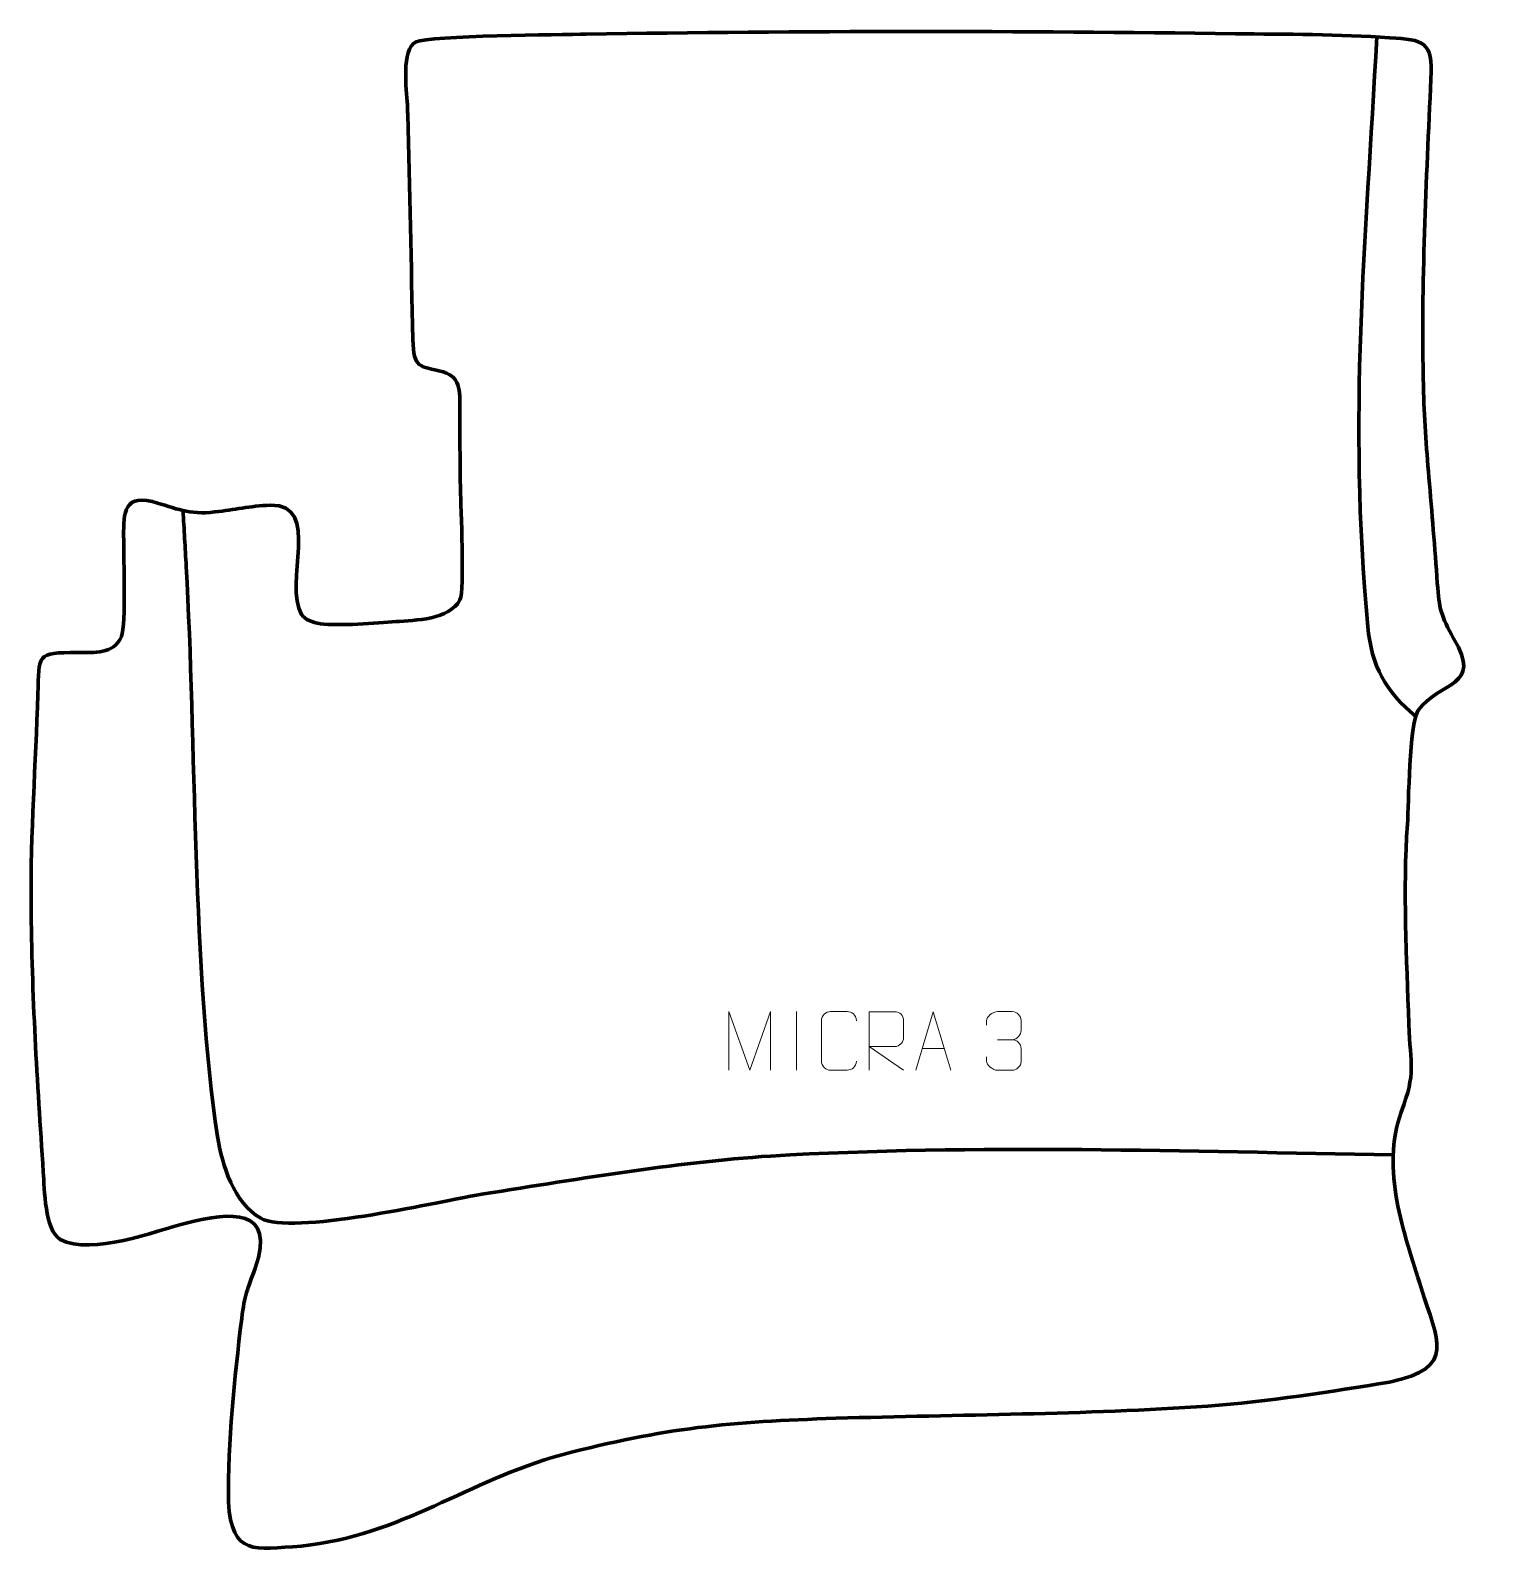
# Model space of a CAD drawing. Header units: millimetres. Extents: x 911 to 1530, y -88 to 562.
import ezdxf

# ---------------------------------------------------------------- set-up
doc = ezdxf.new("R2010")
doc.units = ezdxf.units.MM
doc.header["$MEASUREMENT"] = 0
doc.layers.add('layer 2', color=7, linetype='Continuous')
doc.layers.add('layer 3', color=7, linetype='Continuous')

msp = doc.modelspace()

# ---------------------------------------------------------------- linework, layer by layer
at = {"layer": 'layer 2', "color": 142, "lineweight": 158}
for points, knots in [([(1484.181, 558.8247), (1479.4409, 469.7056), (1471.9327, 397.8717), (1480.3326, 307.7913), (1480.3326, 307.7913), (1482.0024, 290.8677), (1487.7221, 280.3506), (1500.7364, 269.5056)], [0, 0, 0, 0, 0.33333333, 0.33333333, 0.33333333, 0.33333333, 1, 1, 1, 1]), ([(1491.1276, 82.7833), (1403.5655, 84.3017), (1313.522, 87.4716), (1226.1721, 82.3461), (1226.1721, 82.3461), (1184.6182, 79.5826), (1141.3329, 72.1004), (1100.0984, 65.5649), (1100.0984, 65.5649), (1082.9863, 62.4739), (1021.9986, 48.5074), (1009.0735, 55.8648), (1009.0735, 55.8648), (997.5136, 62.4453), (992.584, 78.4084), (990.5914, 90.6569), (990.5914, 90.6569), (980.0306, 159.4566), (981.4787, 260.8127), (977.3254, 333.2769), (977.3254, 333.2769), (976.8694, 341.233), (976.4133, 349.1892), (975.9573, 357.1454)], [0, 0, 0, 0, 0.14285714, 0.14285714, 0.14285714, 0.14285714, 0.28571429, 0.28571429, 0.28571429, 0.28571429, 0.42857143, 0.42857143, 0.42857143, 0.42857143, 0.57142857, 0.57142857, 0.57142857, 0.57142857, 0.71428571, 0.71428571, 0.71428571, 0.71428571, 1, 1, 1, 1])]:
    msp.add_open_spline(points, degree=3, knots=knots, dxfattribs=at)
at = {"layer": 'layer 3', "color": 242, "lineweight": 158}
msp.add_open_spline([(1516.898, 302.6699), (1529.5907, 281.5854), (1511.0054, 284.8698), (1501.7132, 271.9191), (1501.7132, 271.9191), (1498.0402, 266.1508), (1497.7027, 232.5179), (1497.228, 223.5809), (1497.228, 223.5809), (1495.185, 195.2812), (1496.9063, 166.8204), (1497.8302, 138.4952), (1497.8302, 138.4952), (1498.4243, 120.4469), (1501.0032, 118.4985), (1494.6029, 101.0332), (1494.6029, 101.0332), (1485.6425, 77.0218), (1495.7685, 49.5147), (1502.9986, 26.2732), (1502.9986, 26.2732), (1509.9897, 3.5471), (1518.548, -7.7416), (1489.6143, -13.9209), (1489.6143, -13.9209), (1464.6155, -18.0446), (1437.4213, -22.2167), (1412.2284, -24.1466), (1412.2284, -24.1466), (1359.9311, -27.7651), (1306.4066, -27.7295), (1253.9198, -29.3344), (1253.9198, -29.3344), (1209.2268, -30.7427), (1180.8183, -33.3626), (1137.2958, -44.8672), (1137.2958, -44.8672), (1096.6925, -55.8412), (1069.6135, -79.1941), (1026.2873, -83.7171), (1026.2873, -83.7171), (1006.2986, -85.066), (996.78, -88.1585), (995.2948, -64.9897), (995.2948, -64.9897), (995.1561, -38.6895), (997.7661, -12.8834), (1000.9282, 13.1829), (1000.9282, 13.1829), (1002.2497, 23.4821), (1003.3493, 25.226), (1006.6625, 34.6097), (1006.6625, 34.6097), (1015.8341, 60.5863), (995.9333, 58.4043), (977.8609, 53.9376), (977.8609, 53.9376), (963.5113, 50.2584), (937.5009, 39.8827), (923.6786, 46.8185), (923.6786, 46.8185), (917.0734, 51.0367), (916.9252, 68.2545), (916.4685, 75.5273), (916.4685, 75.5273), (913.8453, 115.0889), (911.5673, 149.9948), (911.2625, 189.7754), (911.2625, 189.7754), (911.0347, 219.5317), (913.2785, 249.2798), (914.1636, 279.0208), (914.1636, 279.0208), (914.6619, 296.0817), (913.5457, 296.7025), (930.8815, 296.6969), (930.8815, 296.6969), (938.2953, 296.6946), (946.2366, 295.8191), (949.7439, 303.4806), (949.7439, 303.4806), (951.7317, 309.2744), (950.6982, 336.4459), (950.6938, 344.5021), (950.6938, 344.5021), (950.6805, 354.3785), (949.7799, 364.101), (962.8345, 361.0255), (962.8345, 361.0255), (973.3148, 358.0258), (978.2061, 355.2245), (989.5597, 356.5472), (989.5597, 356.5472), (997.9506, 357.5248), (1004.2276, 359.0062), (1013.1444, 359.4719), (1013.1444, 359.4719), (1035.1676, 360.0484), (1018.4694, 326.0997), (1026.4598, 312.8394), (1026.4598, 312.8394), (1027.9931, 310.7064), (1030.9143, 309.5253), (1034.4214, 308.9315), (1034.4214, 308.9315), (1042.0118, 307.9526), (1058.5473, 309.2443), (1066.4972, 309.8653), (1066.4972, 309.8653), (1075.0164, 310.5308), (1089.148, 310.483), (1093.8726, 319.1628), (1093.8726, 319.1628), (1095.8904, 322.8697), (1094.1873, 359.0045), (1094.0459, 366.114), (1094.0459, 366.114), (1094.0459, 366.114), (1094.0261, 367.586), (1094.0261, 367.586), (1094.0261, 367.586), (1093.8842, 378.0885), (1093.8265, 388.6372), (1093.7679, 399.1423), (1093.7679, 399.1423), (1093.7271, 406.4438), (1094.9049, 413.9698), (1086.6403, 416.178), (1086.6403, 416.178), (1076.4646, 418.8968), (1074.1314, 417.3336), (1073.8322, 430.0459), (1073.8322, 430.0459), (1073.0831, 461.9842), (1072.4639, 493.926), (1071.6273, 525.8621), (1071.6273, 525.8621), (1071.5798, 527.2793), (1071.5235, 528.6803), (1071.4521, 530.0968), (1071.4521, 530.0968), (1071.1479, 536.129), (1068.6809, 553.6147), (1075.1888, 556.7108), (1075.1888, 556.7108), (1080.872, 559.4145), (1137.1598, 559.7898), (1147.6301, 559.9644), (1147.6301, 559.9644), (1239.3877, 561.531), (1332.2185, 561.3898), (1423.9917, 560.1776), (1423.9917, 560.1776), (1445.2087, 559.8974), (1468.5129, 559.9641), (1489.6167, 558.4776), (1489.6167, 558.4776), (1504.159, 557.4187), (1508.0084, 557.2269), (1507.2381, 540.9792), (1507.2381, 540.9792), (1505.2071, 497.3685), (1502.9891, 453.6484), (1503.9961, 409.9809), (1503.9961, 409.9809), (1504.3081, 397.0478), (1505.2511, 384.1808), (1506.3472, 371.2948), (1506.3472, 371.2948), (1507.6516, 356.2706), (1508.8702, 341.2472), (1509.9457, 326.2046), (1509.9457, 326.2046), (1510.7119, 315.3633), (1511.5419, 312.2399), (1516.898, 302.6699)], degree=3, knots=[0, 0, 0, 0, 0.02222222, 0.02222222, 0.02222222, 0.02222222, 0.04444444, 0.04444444, 0.04444444, 0.04444444, 0.06666667, 0.06666667, 0.06666667, 0.06666667, 0.08888889, 0.08888889, 0.08888889, 0.08888889, 0.11111111, 0.11111111, 0.11111111, 0.11111111, 0.13333333, 0.13333333, 0.13333333, 0.13333333, 0.15555556, 0.15555556, 0.15555556, 0.15555556, 0.17777778, 0.17777778, 0.17777778, 0.17777778, 0.2, 0.2, 0.2, 0.2, 0.22222222, 0.22222222, 0.22222222, 0.22222222, 0.24444444, 0.24444444, 0.24444444, 0.24444444, 0.26666667, 0.26666667, 0.26666667, 0.26666667, 0.28888889, 0.28888889, 0.28888889, 0.28888889, 0.31111111, 0.31111111, 0.31111111, 0.31111111, 0.33333333, 0.33333333, 0.33333333, 0.33333333, 0.35555556, 0.35555556, 0.35555556, 0.35555556, 0.37777778, 0.37777778, 0.37777778, 0.37777778, 0.4, 0.4, 0.4, 0.4, 0.42222222, 0.42222222, 0.42222222, 0.42222222, 0.44444444, 0.44444444, 0.44444444, 0.44444444, 0.46666667, 0.46666667, 0.46666667, 0.46666667, 0.48888889, 0.48888889, 0.48888889, 0.48888889, 0.51111111, 0.51111111, 0.51111111, 0.51111111, 0.53333333, 0.53333333, 0.53333333, 0.53333333, 0.55555556, 0.55555556, 0.55555556, 0.55555556, 0.57777778, 0.57777778, 0.57777778, 0.57777778, 0.6, 0.6, 0.6, 0.6, 0.62222222, 0.62222222, 0.62222222, 0.62222222, 0.64444444, 0.64444444, 0.64444444, 0.64444444, 0.66666667, 0.66666667, 0.66666667, 0.66666667, 0.68888889, 0.68888889, 0.68888889, 0.68888889, 0.71111111, 0.71111111, 0.71111111, 0.71111111, 0.73333333, 0.73333333, 0.73333333, 0.73333333, 0.75555556, 0.75555556, 0.75555556, 0.75555556, 0.77777778, 0.77777778, 0.77777778, 0.77777778, 0.8, 0.8, 0.8, 0.8, 0.82222222, 0.82222222, 0.82222222, 0.82222222, 0.84444444, 0.84444444, 0.84444444, 0.84444444, 0.86666667, 0.86666667, 0.86666667, 0.86666667, 0.88888889, 0.88888889, 0.88888889, 0.88888889, 0.91111111, 0.91111111, 0.91111111, 0.91111111, 0.93333333, 0.93333333, 0.93333333, 0.93333333, 0.95555556, 0.95555556, 0.95555556, 0.95555556, 1, 1, 1, 1], dxfattribs=at)
at = {"layer": 'layer 3', "color": 250, "lineweight": 9}
for points, knots in [([(1208.3368, 118.8954), (1208.3368, 118.8954), (1208.3368, 143.8533), (1208.3368, 143.8533), (1208.3368, 143.8533), (1208.3368, 143.8533), (1217.2619, 118.8954), (1217.2619, 118.8954), (1217.2619, 118.8954), (1217.2619, 118.8954), (1226.0218, 143.8528), (1226.0218, 143.8528), (1226.0218, 143.8528), (1226.0218, 143.8528), (1226.0218, 118.8954), (1226.0218, 118.8954)], [0, 0, 0, 0, 0.2, 0.2, 0.2, 0.2, 0.4, 0.4, 0.4, 0.4, 0.6, 0.6, 0.6, 0.6, 1, 1, 1, 1]), ([(1262.6023, 122.7153), (1262.4625, 120.3919), (1260.7853, 118.9123), (1258.6376, 118.9015), (1258.6376, 118.9015), (1256.3057, 118.9019), (1253.9738, 118.9019), (1251.6423, 118.9015), (1251.6423, 118.9015), (1249.7173, 118.7961), (1247.7452, 120.6806), (1247.7564, 122.6979), (1247.7564, 122.6979), (1247.7568, 128.468), (1247.7568, 134.2377), (1247.7564, 140.007), (1247.7564, 140.007), (1247.7606, 142.1451), (1249.5073, 143.8643), (1251.6597, 143.8508), (1251.6597, 143.8508), (1253.9854, 143.8508), (1256.3115, 143.8508), (1258.6376, 143.8508), (1258.6376, 143.8508), (1260.5842, 143.8863), (1262.5756, 142.3948), (1262.6023, 139.9572)], [0, 0, 0, 0, 0.125, 0.125, 0.125, 0.125, 0.25, 0.25, 0.25, 0.25, 0.375, 0.375, 0.375, 0.375, 0.5, 0.5, 0.5, 0.5, 0.625, 0.625, 0.625, 0.625, 0.75, 0.75, 0.75, 0.75, 1, 1, 1, 1]), ([(1268.0634, 118.8407), (1268.0634, 118.8407), (1268.0634, 143.7942), (1268.0634, 143.7942), (1268.0634, 143.7942), (1271.6582, 143.7942), (1275.2537, 143.7942), (1278.8489, 143.7942), (1278.8489, 143.7942), (1281.1742, 143.7565), (1282.7315, 142.2665), (1282.7274, 139.9001), (1282.7274, 139.9001), (1282.727, 137.8646), (1282.727, 134.8052), (1282.7274, 132.7692), (1282.7274, 132.7692), (1282.7209, 130.8937), (1280.9086, 128.9519), (1278.8991, 128.9328), (1278.8991, 128.9328), (1278.8991, 128.9328), (1268.0634, 128.9328), (1268.0634, 128.9328), (1268.0634, 128.9328), (1268.0634, 128.9328), (1282.7181, 118.8407), (1282.7181, 118.8407)], [0, 0, 0, 0, 0.125, 0.125, 0.125, 0.125, 0.25, 0.25, 0.25, 0.25, 0.375, 0.375, 0.375, 0.375, 0.5, 0.5, 0.5, 0.5, 0.625, 0.625, 0.625, 0.625, 0.75, 0.75, 0.75, 0.75, 1, 1, 1, 1]), ([(1287.925, 118.8407), (1287.925, 118.8407), (1295.296, 143.7942), (1295.296, 143.7942), (1295.296, 143.7942), (1295.296, 143.7942), (1302.8659, 118.8407), (1302.8659, 118.8407)], [0, 0, 0, 0, 0.33333333, 0.33333333, 0.33333333, 0.33333333, 1, 1, 1, 1]), ([(1318.0309, 138.1099), (1318.0309, 138.1099), (1318.0309, 139.9671), (1318.0309, 139.9671), (1318.0309, 139.9671), (1318.0166, 141.709), (1320.6811, 143.8271), (1322.7402, 143.8044), (1322.7402, 143.8044), (1324.8043, 143.8044), (1326.8683, 143.8044), (1328.932, 143.8044), (1328.932, 143.8044), (1331.1265, 143.8132), (1332.7248, 141.9664), (1332.7692, 140.0543), (1332.7692, 140.0543), (1332.7688, 138.6192), (1332.7688, 137.1841), (1332.7692, 135.7486), (1332.7692, 135.7486), (1332.7206, 134.0951), (1331.118, 131.8651), (1328.9197, 131.8751), (1328.9197, 131.8751), (1331.1234, 131.8639), (1332.7314, 130.0607), (1332.7854, 128.0012), (1332.7854, 128.0012), (1332.785, 126.2165), (1332.785, 124.4318), (1332.7854, 122.6467), (1332.7854, 122.6467), (1332.7955, 120.5853), (1330.7406, 118.8222), (1328.9197, 118.8303), (1328.9197, 118.8303), (1326.8544, 118.8306), (1324.7892, 118.8306), (1322.7236, 118.8303), (1322.7236, 118.8303), (1320.555, 118.8418), (1318.024, 121.242), (1318.0054, 122.7038), (1318.0054, 122.7038), (1318.0054, 122.7038), (1318.0054, 124.6124), (1318.0054, 124.6124)], [0, 0, 0, 0, 0.07692308, 0.07692308, 0.07692308, 0.07692308, 0.15384615, 0.15384615, 0.15384615, 0.15384615, 0.23076923, 0.23076923, 0.23076923, 0.23076923, 0.30769231, 0.30769231, 0.30769231, 0.30769231, 0.38461538, 0.38461538, 0.38461538, 0.38461538, 0.46153846, 0.46153846, 0.46153846, 0.46153846, 0.53846154, 0.53846154, 0.53846154, 0.53846154, 0.61538462, 0.61538462, 0.61538462, 0.61538462, 0.69230769, 0.69230769, 0.69230769, 0.69230769, 0.76923077, 0.76923077, 0.76923077, 0.76923077, 0.84615385, 0.84615385, 0.84615385, 0.84615385, 1, 1, 1, 1])]:
    msp.add_open_spline(points, degree=3, knots=knots, dxfattribs=at)
for points in [[(1237.1793, 143.8614), (1237.1793, 143.8614), (1237.1793, 118.8873), (1237.1793, 118.8873)], [(1322.7406, 131.8647), (1322.7406, 131.8647), (1328.937, 131.8647), (1328.937, 131.8647)], [(1290.6476, 128.0901), (1290.6476, 128.0901), (1300.1433, 128.0901), (1300.1433, 128.0901)]]:
    msp.add_open_spline(points, degree=3, dxfattribs=at)

doc.saveas('drawing.dxf')
